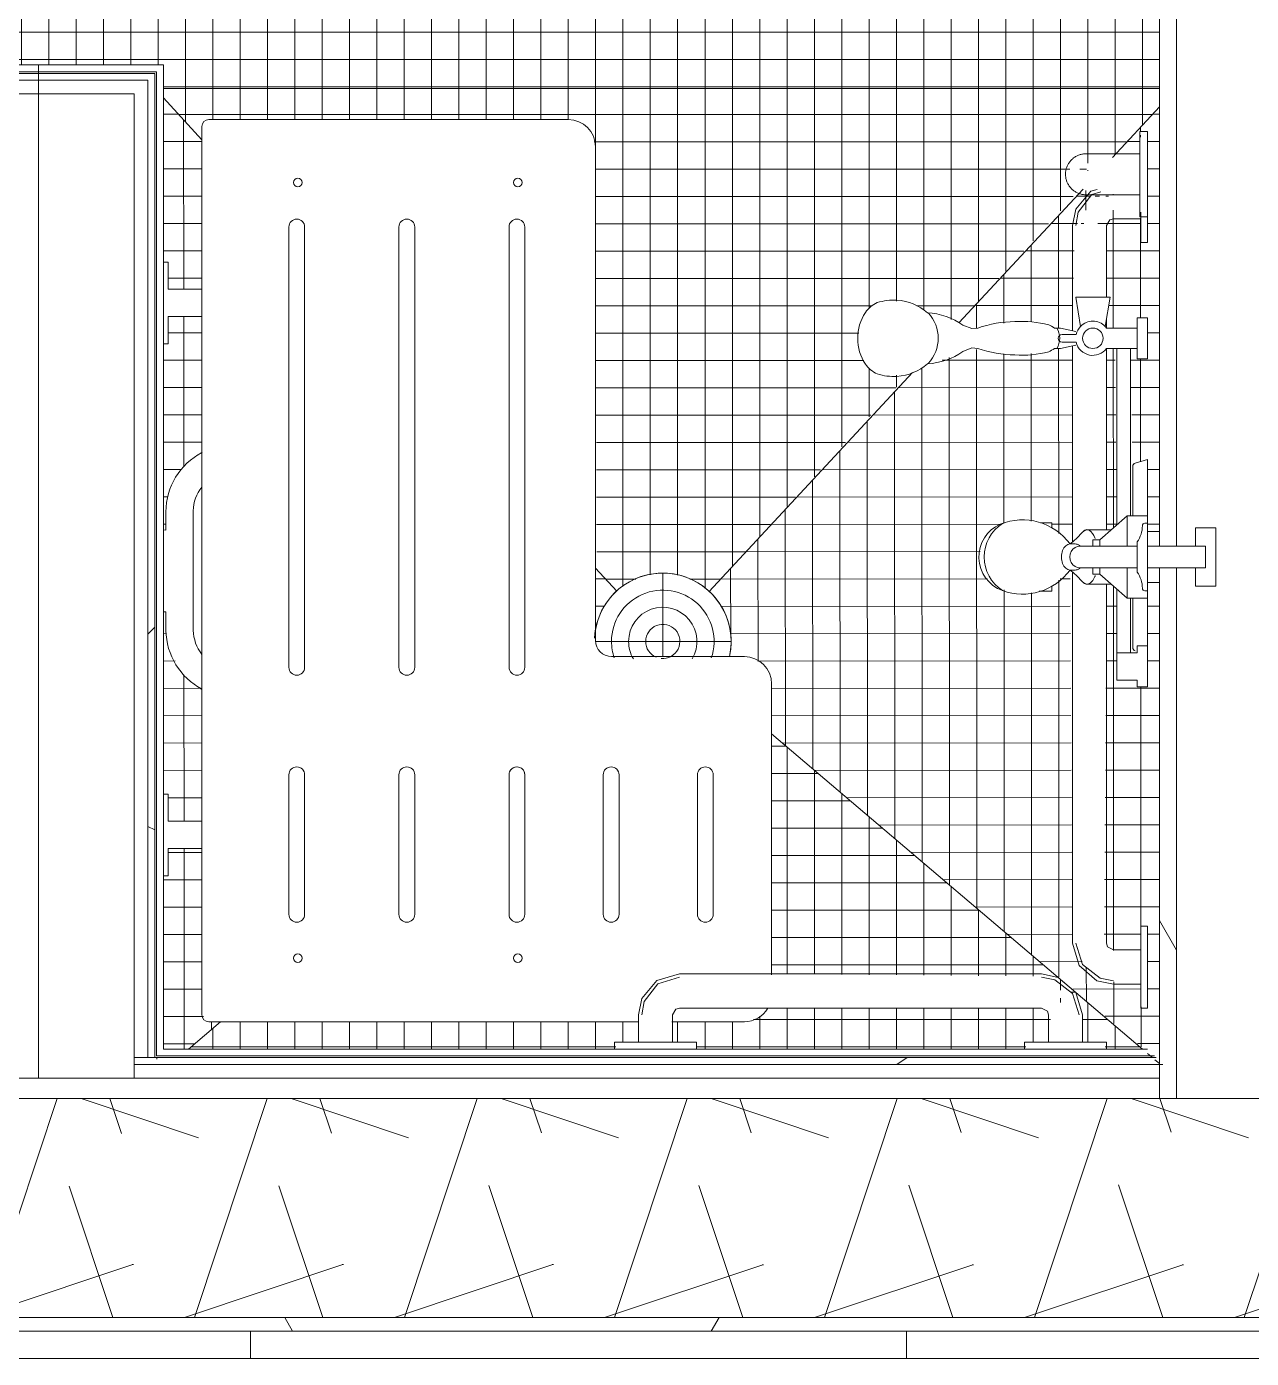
# Model space of a CAD drawing. Header units: inches. Extents: x 25369 to 33163, y -23509 to -20274.
# Drawn here: x 31626.93 to 31671.73, y -22796.8 to -22748.09 of the extents above; entities that cross this region are included whole.
import ezdxf

# ---------------------------------------------------------------- set-up
doc = ezdxf.new("R2010")
doc.units = ezdxf.units.IN
doc.header["$MEASUREMENT"] = 0
doc.linetypes.add('Grid Line 1_2_', pattern=[0.875, 0.5, -0.125, 0.125, -0.125])
for name, color, linetype, lineweight in [('A-FLOR', 192, 'Continuous', 13), ('A-FLOR-PATT', 8, 'Continuous', 13), ('A-GENM', 13, 'Continuous', 13), ('A-WALL', 113, 'Continuous', 13), ('A-WALL-PATT', 111, 'Continuous', 25), ('I-WALL', 2, 'Continuous', 13), ('P-SANR-FIXT', 6, 'Continuous', 13), ('Q-SPCQ', 91, 'Continuous', 13), ('S-GRID', 1, 'Continuous', 9)]:
    doc.layers.add(name, color=color, linetype=linetype, lineweight=lineweight)
pattern_1 = [(296.565, (5959.904, 17.28), (0.0001, 115.19999), [12.88, -244.715]), (33.69, (5965.66, 5.76), (-0.00014, 115.19958), [20.768, -394.592]), (33.69, (6080.86, 5.76), (-0.00014, 115.19958), [20.768, -394.592]), (33.69, (6196.06, 5.76), (-0.00014, 115.19958), [20.768, -394.592]), (116.565, (5982.944, 17.28), (0.0001, 115.19999), [12.88, -244.715]), (213.69, (5977.18, 28.8), (-0.00014, 115.19958), [20.768, -394.592]), (213.69, (6092.38, 28.8), (-0.00014, 115.19958), [20.768, -394.592]), (213.69, (6207.58, 28.8), (-0.00014, 115.19958), [20.768, -394.592]), (26.565, (6005.98, 17.28), (0.0001, 115.2), [25.76, -231.836]), (26.565, (6121.18, 17.28), (0.0001, 115.2), [25.76, -231.836]), (270, (6029.02, 28.8), (115.2, 7e-15), [11.52, -103.68]), (225, (6029.02, 17.28), (-1e-14, 115.20042), [16.292, -146.626]), (135, (6017.5, 5.76), (1e-14, 115.20042), [16.292, -146.626]), (288.435, (5982.944, 51.84), (-0.00042, 115.19956), [18.215, -346.08]), (18.435, (5988.7, 34.56), (-0.0004, 115.19956), [18.215, -346.08]), (18.435, (6103.9, 34.56), (-0.0004, 115.19956), [18.215, -346.08]), (18.435, (6219.1, 34.56), (-0.0004, 115.19956), [18.215, -346.08]), (135, (6005.98, 40.32), (1e-14, 115.20042), [16.292, -146.626]), (180, (5994.46, 51.84), (-1e-14, -115.2), [11.52, -103.68]), (251.565, (5954.144, 80.64), (0.00042, 115.19956), [18.215, -346.08]), (315, (5948.38, 63.36), (-1e-14, 115.20042), [16.292, -146.626]), (71.565, (5959.904, 51.84), (0.00042, 115.19956), [18.215, -346.08]), (135, (5965.66, 69.12), (1e-14, 115.20042), [16.292, -146.626]), (225, (6000.22, 80.64), (-1e-14, 115.20042), [16.292, -146.626]), (123.69, (5988.704, 69.12), (-0.00014, 115.19958), [20.768, -394.592]), (123.69, (6103.904, 69.12), (-0.00014, 115.19958), [20.768, -394.592]), (26.565, (5977.18, 86.4), (0.0001, 115.2), [12.88, -244.715]), (26.565, (6092.38, 86.4), (0.0001, 115.2), [12.88, -244.715]), (315, (5988.7, 92.16), (-1e-14, 115.20042), [16.292, -146.626]), (213.69, (6040.54, 109.44), (-0.00014, 115.19958), [20.768, -394.592]), (213.69, (6155.74, 109.44), (-0.00014, 115.19958), [20.768, -394.592]), (213.69, (6270.94, 109.44), (-0.00014, 115.19958), [20.768, -394.592]), (296.565, (6023.264, 97.92), (0.0001, 115.19999), [12.88, -244.715]), (45, (6029.02, 86.4), (1e-14, 115.20042), [16.292, -146.626]), (90, (6040.54, 97.92), (-115.2, 7e-15), [11.52, -103.68]), (213.69, (5988.7, 115.2), (-0.00014, 115.19958), [20.768, -394.592]), (213.69, (6103.9, 115.2), (-0.00014, 115.19958), [20.768, -394.592]), (213.69, (6219.1, 115.2), (-0.00014, 115.19958), [20.768, -394.592]), (315, (5971.42, 103.68), (-1e-14, 115.20042), [8.146, -154.772]), (26.565, (5977.18, 97.92), (0.0001, 115.2), [12.88, -244.715]), (26.565, (6092.38, 97.92), (0.0001, 115.2), [12.88, -244.715]), (90, (5988.7, 103.68), (-115.2, 7e-15), [11.52, -103.68]), (333.435, (5942.62, 109.44), (-0.0001, 115.2), [12.88, -244.715]), (333.435, (6057.82, 109.44), (-0.0001, 115.2), [12.88, -244.715]), (243.435, (5954.144, 103.68), (-0.0001, 115.19999), [12.88, -244.715]), (161.565, (5948.38, 92.16), (0.0004, 115.19956), [18.215, -346.08]), (161.565, (6063.58, 92.16), (0.0004, 115.19956), [18.215, -346.08]), (161.565, (6178.78, 92.16), (0.0004, 115.19956), [18.215, -346.08]), (45, (5931.1, 97.92), (1e-14, 115.20042), [16.292, -146.626]), (26.565, (5936.86, 0), (0.0001, 115.2), [12.88, -244.715]), (26.565, (6052.06, 0), (0.0001, 115.2), [12.88, -244.715]), (116.565, (5948.384, 5.76), (0.0001, 115.19999), [12.88, -244.715]), (206.565, (5942.62, 17.28), (0.0001, 115.2), [12.88, -244.715]), (206.565, (6057.82, 17.28), (0.0001, 115.2), [12.88, -244.715]), (296.565, (5931.104, 11.52), (0.0001, 115.19999), [12.88, -244.715]), (14.036, (6017.5, 51.84), (0.0005, 115.19957), [23.749, -451.233]), (14.036, (6132.7, 51.84), (0.0005, 115.19957), [23.749, -451.233]), (14.036, (6247.9, 51.84), (0.0005, 115.19957), [23.749, -451.233]), (14.036, (6363.1, 51.84), (0.0005, 115.19957), [23.749, -451.233]), (135, (6040.54, 57.6), (1e-14, 115.20042), [16.292, -146.626]), (198.435, (6029.02, 69.12), (-0.0004, 115.19956), [18.215, -346.08]), (198.435, (6144.22, 69.12), (-0.0004, 115.19956), [18.215, -346.08]), (198.435, (6259.42, 69.12), (-0.0004, 115.19956), [18.215, -346.08]), (296.565, (6011.744, 63.36), (0.0001, 115.19999), [12.88, -244.715]), (333.435, (5936.86, 34.56), (-0.0001, 115.2), [12.88, -244.715]), (333.435, (6052.06, 34.56), (-0.0001, 115.2), [12.88, -244.715]), (45, (5948.38, 28.8), (1e-14, 115.20042), [8.146, -154.772]), (116.565, (5954.144, 34.56), (0.0001, 115.19999), [12.88, -244.715]), (225, (5948.38, 46.08), (-1e-14, 115.20042), [16.292, -146.626])]

# ---------------------------------------------------------------- blocks, each defined once
blk = doc.blocks.new('Shower_Seat-Retractable-Frost_Products_LTD_-Handicap-_975R_M_ - Steel-Stainless-118740-Overall Floor Plan')
at = {"layer": 'Q-SPCQ', "color": 43, "lineweight": 9}
for p, q in [((25702.489, -22751.49), (25715.637, -22751.49)), ((25702.24, -22757.698), (25702.24, -22751.74)), ((25716.635, -22752.488), (25716.635, -22770.544)), ((25705.419, -22771.526), (25705.419, -22755.419)), ((25705.996, -22755.419), (25705.996, -22771.526)), ((25709.446, -22771.526), (25709.446, -22755.419)), ((25710.023, -22755.419), (25710.023, -22771.526)), ((25713.472, -22771.526), (25713.472, -22755.419)), ((25714.05, -22755.419), (25714.05, -22771.526)), ((25700.828, -22756.705), (25701.005, -22756.705)), ((25701.005, -22756.705), (25701.005, -22757.698)), ((25701.005, -22757.698), (25702.24, -22757.698)), ((25702.24, -22757.698), (25702.24, -22758.699)), ((25702.24, -22758.699), (25701.006, -22758.699)), ((25701.006, -22758.699), (25701.006, -22759.69)), ((25702.24, -22763.675), (25702.24, -22758.699)), ((25701.006, -22759.69), (25700.828, -22759.69)), ((25702.24, -22763.606), (25702.24, -22772.322)), ((25701.923, -22770.175), (25701.923, -22765.803)), ((25700.922, -22766.506), (25700.922, -22765.832)), ((25700.834, -22769.499), (25700.834, -22766.499)), ((25700.834, -22766.499), (25700.922, -22766.506)), ((25700.923, -22769.499), (25700.834, -22769.499)), ((25700.923, -22770.175), (25700.923, -22769.499)), ((25717.224, -22771.133), (25722.08, -22771.133)), ((25723.078, -22772.131), (25723.078, -22782.778)), ((25702.24, -22777.156), (25702.24, -22772.322)), ((25705.419, -22780.562), (25705.419, -22775.455)), ((25705.996, -22775.455), (25705.996, -22780.562)), ((25709.446, -22780.562), (25709.446, -22775.455)), ((25710.023, -22775.455), (25710.023, -22780.562)), ((25713.472, -22780.562), (25713.472, -22775.455)), ((25714.05, -22775.455), (25714.05, -22775.504)), ((25714.05, -22775.455), (25714.05, -22780.562)), ((25716.918, -22775.455), (25716.918, -22780.562)), ((25717.495, -22780.562), (25717.495, -22775.455)), ((25720.363, -22780.562), (25720.363, -22775.455)), ((25720.941, -22775.455), (25720.941, -22780.562)), ((25700.828, -22776.163), (25701.005, -22776.163)), ((25701.005, -22776.163), (25701.005, -22777.156)), ((25713.472, -22776.336), (25713.472, -22780.562)), ((25714.05, -22780.562), (25714.05, -22776.607)), ((25701.005, -22777.156), (25702.24, -22777.156)), ((25702.24, -22777.156), (25702.24, -22778.156)), ((25702.24, -22778.156), (25701.005, -22778.156)), ((25701.005, -22778.156), (25701.005, -22779.148)), ((25702.24, -22784.241), (25702.24, -22778.156)), ((25701.005, -22779.148), (25700.828, -22779.148)), ((25718.224, -22784.49), (25702.489, -22784.49)), ((25722.08, -22784.49), (25719.431, -22784.49))]:
    blk.add_line(p, q, dxfattribs=at)
for centre, radius, start, end in [((25702.489, -22751.74), 0.249, 90, 180), ((25715.637, -22752.488), 0.998, 0, 90), ((25705.743, -22753.795), 0.157, 90, 270), ((25705.743, -22753.795), 0.157, 270, 90), ((25713.796, -22753.795), 0.157, 90, 270), ((25713.796, -22753.795), 0.157, 270, 90), ((25705.708, -22755.419), 0.289, 0, 180), ((25709.734, -22755.419), 0.289, 0, 180), ((25713.761, -22755.419), 0.289, 0, 180), ((25703.346, -22765.832), 2.424, 117.1511, 180), ((25703.213, -22765.518), 2.092, 117.433, 122.1594), ((25703.276, -22765.803), 1.353, 140, 180), ((25703.392, -22770.138), 2.469, 180.8542, 242.1783), ((25703.375, -22770.145), 1.452, 181.1547, 218.5801), ((25717.224, -22770.544), 0.589, 180, 270), ((25722.08, -22772.131), 0.998, 0, 90), ((25705.708, -22771.526), 0.289, 180, 0), ((25709.735, -22771.526), 0.288, 180, 0), ((25713.762, -22771.526), 0.288, 180, 0), ((25703.11, -22770.79), 1.773, 235.2452, 240.4956), ((25705.708, -22775.455), 0.289, 0, 180), ((25709.734, -22775.455), 0.289, 0, 180), ((25713.761, -22775.455), 0.289, 0, 180), ((25713.761, -22775.455), 0.289, 0, 139.2137), ((25717.206, -22775.455), 0.289, 0, 180), ((25720.652, -22775.455), 0.289, 0, 180), ((25705.708, -22780.562), 0.289, 180, 0), ((25709.734, -22780.562), 0.289, 180, 0), ((25713.761, -22780.562), 0.289, 180, 0), ((25713.761, -22780.562), 0.289, 180, 0), ((25717.206, -22780.562), 0.289, 180, 0), ((25720.652, -22780.562), 0.289, 180, 0), ((25705.743, -22782.16), 0.157, 90, 270), ((25705.743, -22782.16), 0.157, 270, 90), ((25713.796, -22782.16), 0.157, 90, 270), ((25713.796, -22782.16), 0.157, 270, 90), ((25702.489, -22784.241), 0.249, 180, 270), ((25722.08, -22783.492), 0.998, 270, 330)]:
    blk.add_arc(centre, radius, start, end, dxfattribs=at)
blk = doc.blocks.new('Parametric_ADA_Grab_Bar_-_2_Piece_3744 - Parametric_ADA_Grab_Bar_-_2_Piece_3744-114339-Overall Floor Plan')
at = {"layer": 'A-GENM', "color": 43, "lineweight": 9}
for p, q in [((0.25, 20.031), (0, 20.031)), ((0.25, 19.98), (0.25, 20.031)), ((0.25, 20.031), (0.25, 17.031)), ((1.25, 19.156), (0.25, 19.156)), ((0.25, 17.906), (1.25, 17.906)), ((1.5, 17.656), (1.5, 4.406)), ((2.75, 4.406), (2.75, 17.656)), ((0.25, 17.031), (0.25, 17.082)), ((0, 17.031), (0.25, 17.031)), ((0.25, 5.031), (0, 5.031)), ((0.25, 4.98), (0.25, 5.031)), ((0.25, 5.031), (0.25, 2.031)), ((1.25, 4.156), (0.25, 4.156)), ((17.46, 3.281), (3.875, 3.281)), ((25.724, 3.281), (18.54, 3.281)), ((30.125, 3.281), (26.276, 3.281)), ((0.25, 2.906), (1.25, 2.906)), ((0, 2.031), (0.25, 2.031)), ((0.25, 2.031), (0.25, 2.082)), ((3.875, 2.031), (17.005, 2.031)), ((18.995, 2.031), (25.625, 2.031)), ((26.375, 2.031), (26.733, 2.031)), ((27.5, 2.031), (30.125, 2.031)), ((2.375, 1.781), (2.375, 0.781)), ((3.625, 0.781), (3.625, 1.781)), ((30.375, 1.781), (30.375, 0.781)), ((1.5, 0.781), (1.5, 0.531)), ((1.5, 0.781), (4.5, 0.781)), ((1.551, 0.781), (1.5, 0.781)), ((1.5, 0.531), (1.551, 0.531)), ((4.5, 0.531), (1.5, 0.531)), ((4.5, 0.781), (4.449, 0.781)), ((4.449, 0.531), (4.5, 0.531)), ((4.5, 0.531), (4.5, 0.781)), ((29.5, 0.781), (29.5, 0.531)), ((29.5, 0.781), (30.612, 0.781)), ((29.551, 0.781), (29.5, 0.781)), ((29.5, 0.531), (29.551, 0.531)), ((30.433, 0.531), (29.5, 0.531))]:
    blk.add_line(p, q, dxfattribs=at)
at = {"layer": 'A-GENM', "color": 43, "lineweight": 9, "flags": 128}
for points in [[(2.75, 17.656), (2.506, 18.477), (1.852, 19.03), (1.25, 19.156)], [(2.625, 17.656), (2.381, 18.438), (1.737, 18.942), (1.25, 19.031)], [(1.25, 17.906), (1.46, 17.791), (1.5, 17.656)], [(1.25, 2.906), (2.07, 3.151), (2.624, 3.804), (2.75, 4.406)], [(1.5, 4.406), (1.385, 4.196), (1.25, 4.156)], [(1.25, 3.031), (2.031, 3.275), (2.536, 3.92), (2.625, 4.406)], [(3.875, 3.281), (3.055, 3.037), (2.501, 2.384), (2.375, 1.781)], [(3.875, 3.156), (3.094, 2.913), (2.589, 2.268), (2.5, 1.781)], [(31.448, 2.375), (31.381, 2.602), (30.727, 3.155), (30.125, 3.281)], [(31.356, 2.244), (31.256, 2.563), (30.612, 3.067), (30.125, 3.156)], [(3.625, 1.781), (3.74, 1.992), (3.875, 2.031)], [(30.125, 2.031), (30.335, 1.916), (30.375, 1.781)]]:
    blk.add_lwpolyline(points, dxfattribs=at)
blk = doc.blocks.new('817_Grab_Bars - 8170-001180-V50-Overall Floor Plan')
at = {"layer": 'Q-SPCQ', "color": 43, "lineweight": 9}
for p, q in [((25736.828, -22751.928), (25736.546, -22751.928)), ((25736.828, -22751.928), (25736.546, -22751.928)), ((25736.546, -22755.053), (25736.546, -22751.928)), ((25736.828, -22751.928), (25736.828, -22755.053)), ((25736.828, -22752.137), (25736.828, -22751.928)), ((25736.828, -22751.928), (25736.828, -22752.137)), ((25736.828, -22752.137), (25736.828, -22751.928)), ((25736.546, -22752.74), (25735.828, -22752.74)), ((25736.546, -22752.74), (25735.828, -22752.74)), ((25735.828, -22754.24), (25736.546, -22754.24)), ((25735.828, -22754.24), (25736.546, -22754.24)), ((25736.546, -22754.843), (25736.546, -22755.053)), ((25736.546, -22755.053), (25736.546, -22754.843)), ((25736.546, -22754.843), (25736.546, -22755.053)), ((25736.546, -22755.053), (25736.828, -22755.053)), ((25736.546, -22755.053), (25736.828, -22755.053))]:
    blk.add_line(p, q, dxfattribs=at)
at = {"layer": 'Q-SPCQ', "color": 43, "lineweight": 9, "flags": 128}
for points in [[(25733.828, -22753.49), (25733.828, -22753.46), (25733.83, -22753.43), (25733.833, -22753.401), (25733.837, -22753.371), (25733.843, -22753.341), (25733.849, -22753.312), (25733.857, -22753.283), (25733.866, -22753.254), (25733.876, -22753.226), (25733.887, -22753.198), (25733.899, -22753.171), (25733.912, -22753.144), (25733.927, -22753.118), (25733.942, -22753.092), (25733.959, -22753.067), (25733.976, -22753.042), (25733.995, -22753.019), (25734.014, -22752.996), (25734.034, -22752.974), (25734.055, -22752.952), (25734.077, -22752.932), (25734.1, -22752.912), (25734.123, -22752.894), (25734.148, -22752.876), (25734.172, -22752.859), (25734.198, -22752.844), (25734.224, -22752.829), (25734.251, -22752.815), (25734.278, -22752.803), (25734.306, -22752.791), (25734.334, -22752.781), (25734.363, -22752.772), (25734.392, -22752.764), (25734.421, -22752.757), (25734.45, -22752.751), (25734.48, -22752.747), (25734.51, -22752.743), (25734.54, -22752.741), (25734.57, -22752.74), (25734.578, -22752.74)], [(25735.828, -22752.74), (25735.778, -22752.74), (25735.728, -22752.74), (25735.678, -22752.74), (25735.629, -22752.74), (25735.579, -22752.74), (25735.531, -22752.74), (25735.482, -22752.74), (25735.435, -22752.74), (25735.387, -22752.74), (25735.341, -22752.74), (25735.295, -22752.74), (25735.251, -22752.74), (25735.207, -22752.74), (25735.164, -22752.74), (25735.122, -22752.74), (25735.081, -22752.74), (25735.042, -22752.74), (25735.003, -22752.74), (25734.967, -22752.74), (25734.931, -22752.74), (25734.897, -22752.74), (25734.864, -22752.74), (25734.833, -22752.74), (25734.804, -22752.74), (25734.776, -22752.74), (25734.75, -22752.74), (25734.725, -22752.74), (25734.703, -22752.74), (25734.682, -22752.74), (25734.663, -22752.74), (25734.645, -22752.74), (25734.63, -22752.74), (25734.617, -22752.74), (25734.605, -22752.74), (25734.596, -22752.74), (25734.588, -22752.74), (25734.583, -22752.74), (25734.579, -22752.74), (25734.578, -22752.74)], [(25734.578, -22752.74), (25734.579, -22752.74), (25734.582, -22752.74), (25734.587, -22752.74), (25734.594, -22752.74), (25734.603, -22752.74), (25734.614, -22752.74), (25734.626, -22752.74), (25734.641, -22752.74), (25734.658, -22752.74), (25734.676, -22752.74), (25734.697, -22752.74), (25734.719, -22752.74), (25734.743, -22752.74), (25734.769, -22752.74), (25734.796, -22752.74), (25734.825, -22752.74), (25734.856, -22752.74), (25734.888, -22752.74), (25734.922, -22752.74), (25734.957, -22752.74), (25734.993, -22752.74), (25735.031, -22752.74), (25735.07, -22752.74), (25735.111, -22752.74), (25735.152, -22752.74), (25735.195, -22752.74), (25735.239, -22752.74), (25735.283, -22752.74), (25735.329, -22752.74), (25735.375, -22752.74), (25735.422, -22752.74), (25735.469, -22752.74), (25735.518, -22752.74), (25735.566, -22752.74), (25735.615, -22752.74), (25735.665, -22752.74), (25735.714, -22752.74), (25735.764, -22752.74), (25735.814, -22752.74), (25735.828, -22752.74)], [(25734.578, -22754.24), (25734.548, -22754.24), (25734.518, -22754.238), (25734.488, -22754.235), (25734.458, -22754.231), (25734.429, -22754.225), (25734.399, -22754.219), (25734.37, -22754.211), (25734.342, -22754.202), (25734.314, -22754.192), (25734.286, -22754.181), (25734.258, -22754.169), (25734.231, -22754.156), (25734.205, -22754.141), (25734.179, -22754.126), (25734.154, -22754.109), (25734.13, -22754.092), (25734.106, -22754.073), (25734.083, -22754.054), (25734.061, -22754.034), (25734.04, -22754.013), (25734.019, -22753.991), (25734, -22753.968), (25733.981, -22753.945), (25733.963, -22753.92), (25733.947, -22753.896), (25733.931, -22753.87), (25733.916, -22753.844), (25733.903, -22753.817), (25733.89, -22753.79), (25733.879, -22753.762), (25733.868, -22753.734), (25733.859, -22753.705), (25733.851, -22753.676), (25733.844, -22753.647), (25733.839, -22753.618), (25733.834, -22753.588), (25733.831, -22753.558), (25733.829, -22753.528), (25733.828, -22753.498), (25733.828, -22753.49)], [(25734.578, -22754.24), (25734.579, -22754.24), (25734.582, -22754.24), (25734.587, -22754.24), (25734.594, -22754.24), (25734.603, -22754.24), (25734.614, -22754.24), (25734.626, -22754.24), (25734.641, -22754.24), (25734.658, -22754.24), (25734.676, -22754.24), (25734.697, -22754.24), (25734.719, -22754.24), (25734.743, -22754.24), (25734.769, -22754.24), (25734.796, -22754.24), (25734.825, -22754.24), (25734.856, -22754.24), (25734.888, -22754.24), (25734.922, -22754.24), (25734.957, -22754.24), (25734.993, -22754.24), (25735.031, -22754.24), (25735.07, -22754.24), (25735.111, -22754.24), (25735.152, -22754.24), (25735.195, -22754.24), (25735.239, -22754.24), (25735.283, -22754.24), (25735.329, -22754.24), (25735.375, -22754.24), (25735.422, -22754.24), (25735.469, -22754.24), (25735.518, -22754.24), (25735.566, -22754.24), (25735.615, -22754.24), (25735.665, -22754.24), (25735.714, -22754.24), (25735.764, -22754.24), (25735.814, -22754.24), (25735.828, -22754.24)], [(25735.828, -22754.24), (25735.778, -22754.24), (25735.728, -22754.24), (25735.678, -22754.24), (25735.629, -22754.24), (25735.579, -22754.24), (25735.531, -22754.24), (25735.482, -22754.24), (25735.435, -22754.24), (25735.387, -22754.24), (25735.341, -22754.24), (25735.295, -22754.24), (25735.251, -22754.24), (25735.207, -22754.24), (25735.164, -22754.24), (25735.122, -22754.24), (25735.081, -22754.24), (25735.042, -22754.24), (25735.003, -22754.24), (25734.967, -22754.24), (25734.931, -22754.24), (25734.897, -22754.24), (25734.864, -22754.24), (25734.833, -22754.24), (25734.804, -22754.24), (25734.776, -22754.24), (25734.75, -22754.24), (25734.725, -22754.24), (25734.703, -22754.24), (25734.682, -22754.24), (25734.663, -22754.24), (25734.645, -22754.24), (25734.63, -22754.24), (25734.617, -22754.24), (25734.605, -22754.24), (25734.596, -22754.24), (25734.588, -22754.24), (25734.583, -22754.24), (25734.579, -22754.24), (25734.578, -22754.24)]]:
    blk.add_lwpolyline(points, dxfattribs=at)
blk = doc.blocks.new('Shower-Unit-Zurn-Z7301-SS-MT-DV2P-HW - Z7301-SS-MT-DV2P-HW-242829-Overall Floor Plan')
at = {"layer": 'A-GENM', "lineweight": 9}
for p, q in [((7.647, 6.422), (7.522, 6.76)), ((7.628, 6.209), (7.647, 6.422)), ((8.478, 6.76), (8.353, 6.422)), ((8.353, 6.422), (8.372, 6.209)), ((7.625, 3.24), (7.625, 3.405)), ((7.753, 2.618), (7.63, 3.185)), ((7.859, 2.609), (7.859, 3.125)), ((8.141, 3.125), (8.141, 2.609)), ((8.37, 3.185), (8.247, 2.618)), ((8.375, 3.405), (8.375, 3.24)), ((8.436, 2.448), (9.5, 2.625)), ((9.5, 2.625), (9.5, 1.365)), ((7.625, 0.375), (7.625, 1.5)), ((8.375, 1.5), (8.375, 0.375)), ((9.5, 1.365), (8.436, 1.552)), ((-4.5, 1.125), (-3.5, 1.125)), ((-4.5, 0.375), (-4.5, 1.125)), ((-3.5, 1.125), (-3.5, 0.375)), ((-3.5, 1.125), (-1.172, 1.125)), ((1.172, 1.125), (7.625, 1.125)), ((-1.5, 0.625), (-3.5, 0.625)), ((7.625, 0.625), (1.5, 0.625)), ((-4.75, 0.375), (-4.5, 0.375)), ((-4.75, 0), (-4.75, 0.375)), ((-3.25, 0), (-4.75, 0)), ((-3.5, 0.375), (-3.25, 0.375)), ((-3.25, 0.375), (-3.25, 0)), ((7.25, 0.375), (7.625, 0.375)), ((7.25, 0), (7.25, 0.375)), ((8.75, 0), (7.25, 0)), ((7.625, 0.375), (8.375, 0.375)), ((8.375, 0.375), (8.75, 0.375)), ((8.75, 0.375), (8.75, 0))]:
    blk.add_line(p, q, dxfattribs=at)
at = {"layer": 'A-GENM', "color": 43, "lineweight": 9}
for p, q in [((-1.25, 3.5), (-1.25, 3.959)), ((1.25, 3.921), (1.25, 3.5)), ((-1.052, 3.5), (-1.25, 3.5)), ((1.25, 3.5), (1.065, 3.5)), ((-0.625, 2), (-0.4, 2)), ((-0.625, 1.75), (-0.625, 2)), ((0.4, 2), (0.625, 2)), ((0.625, 2), (0.625, 1.75)), ((-1.5, 0.75), (-0.625, 1.75)), ((-0.625, 1.75), (-0.4, 1.75)), ((0.4, 1.75), (0.625, 1.75)), ((0.625, 1.75), (1.5, 0.75)), ((-1.5, 0.75), (-0.4, 0.75)), ((-1.5, 0), (-1.5, 0.75)), ((0.4, 0.75), (1.5, 0.75)), ((1.5, 0.75), (1.5, 0)), ((-1.238, 0), (-1.5, 0)), ((1.5, 0), (1.238, 0)), ((-1.062, -1.75), (-0.4, -1.75)), ((-1.062, -2.5), (-1.062, -1.75)), ((0.4, -1.75), (1.063, -1.75)), ((1.063, -1.75), (1.063, -2.5)), ((1.063, -2.5), (-1.062, -2.5))]:
    blk.add_line(p, q, dxfattribs=at)
at = {"layer": 'A-GENM', "lineweight": 9}
blk.add_circle((8, 2), 0.375, dxfattribs=at)
for centre, radius, start, end in [((7.651, 9.455), 1.049, 124.5638, 155.4362), ((7.956, 9.011), 1.587, 88.4112, 124.5638), ((8.044, 9.011), 1.587, 55.4362, 91.5888), ((8.349, 9.455), 1.049, 24.5638, 55.4362), ((8.603, 9.288), 1.999, 162.4673, 183.5327), ((7.397, 9.288), 1.999, 356.4673, 17.5327), ((8.473, 9.28), 1.869, 183.5327, 221.28), ((7.527, 9.28), 1.869, 318.72, 356.4673), ((9.418, 8.151), 2.352, 182.5331, 216.2776), ((8.004, 8.991), 1.337, 226.1253, 313.8747), ((6.582, 8.151), 2.352, 323.7224, 357.4669), ((11.604, 4.808), 4.215, 160.5946, 179.4335), ((4.396, 4.808), 4.215, 0.5665, 19.4054), ((11.46, 4.612), 4.078, 176.6594, 194.1731), ((4.54, 4.612), 4.078, 345.8269, 3.3406), ((8.981, 4.316), 1.634, 205.4636, 213.8796), ((7.019, 4.316), 1.634, 326.1204, 334.5364), ((8, 3.898), 0.687, 236.9089, 303.0911), ((7.85, 3.233), 0.225, 178.1806, 192.2249), ((8, 3.125), 0.141, 0, 180), ((8.15, 3.233), 0.225, 347.7751, 1.8194), ((8, 2), 0.625, 103.0519, 233.1301), ((8, 2), 0.625, 45.7428, 76.9481), ((8, 2), 0.625, 314.2525, 45.7428), ((8, 2), 0.625, 306.8699, 314.2525)]:
    blk.add_arc(centre, radius, start, end, dxfattribs=at)
at = {"layer": 'P-SANR-FIXT', "color": 43, "lineweight": 9}
for p, q in [((-0.476, 2.643), (-0.476, 2.836)), ((-0.4, 0.38), (-0.4, 2.464)), ((0.4, 2.464), (0.4, 0.38)), ((0.476, 2.836), (0.476, 2.643)), ((-0.995, 1.327), (-0.995, 2.232)), ((0.995, 2.232), (0.995, 1.327)), ((-3.313, 0.54), (-1.5, 0.54)), ((1.5, 0.54), (3.313, 0.54)), ((-1.5, 0), (-3.25, 0)), ((-1.238, 0), (-1.238, 0.096)), ((-0.937, -0.437), (-0.937, 0)), ((-0.55, 0.38), (-0.4, 0.38)), ((-0.4, 0.38), (0.4, 0.38)), ((0.4, 0.38), (0.55, 0.38)), ((0.935, 0), (0.935, -0.437)), ((1.238, 0.096), (1.238, 0)), ((3.563, 0), (1.5, 0)), ((3.434, 0.449), (3.563, 0)), ((-0.4, 0), (-1.238, 0)), ((-0.4, -2.125), (-0.4, 0)), ((-0.4, 0), (0.4, 0)), ((0.4, 0), (0.4, -2.125)), ((1.238, 0), (0.4, 0)), ((0.4, -2.125), (-0.4, -2.125))]:
    blk.add_line(p, q, dxfattribs=at)
for centre, radius, start, end in [((0.001, 4.862), 1.308, 23.5819, 159.9825), ((0, 4.514), 1.463, 32.9208, 147.0792), ((-0.793, 4.573), 2.151, 306.1534, 22.1739), ((0.793, 4.573), 2.151, 159.9825, 233.8466), ((-2.256, 4.093), 2.175, 309.5027, 324.82), ((2.256, 4.093), 2.175, 215.1859, 230.4973), ((-0.625, 2.115), 0.388, 129.5027, 162.4973), ((0.625, 2.115), 0.388, 17.5027, 50.4973), ((-3.313, 0.415), 0.125, 90, 164), ((3.313, 0.415), 0.125, 16, 90), ((-1.144, 0.096), 0.0945, 90, 180), ((-1.144, 1.213), 1.023, 270, 305.478), ((1.144, 1.213), 1.023, 234.522, 270), ((1.144, 0.096), 0.0945, 0, 90)]:
    blk.add_arc(centre, radius, start, end, dxfattribs=at)
for centre, major_axis, ratio, start_param, end_param in [((0, 2.836), (0.476, 0), 0.662364, 0, 3.141593), ((0, 2.464), (0.4, 0), 0.941821, 0, 3.141593), ((-0.108, 2.147), (1.109, 0.077), 0.351489, 5.475435, 6.593422)]:
    blk.add_ellipse(centre, major_axis=major_axis, ratio=ratio, start_param=start_param, end_param=end_param, dxfattribs=at)
for points in [[(-0.4, 2.464), (-0.417, 2.482), (-0.444, 2.519), (-0.47, 2.58), (-0.476, 2.621), (-0.476, 2.643)], [(0.476, 2.643), (0.476, 2.621), (0.47, 2.58), (0.444, 2.519), (0.417, 2.482), (0.4, 2.464)]]:
    blk.add_open_spline(points, degree=3, dxfattribs=at)
blk.add_open_spline([(-0.682, 1.913), (-0.695, 1.918), (-0.815, 1.971), (-0.96, 2.075), (-1.018, 2.222), (-0.979, 2.302), (-0.941, 2.34)], degree=3, knots=[0.2535572, 0.2535572, 0.2535572, 0.2535572, 0.2857143, 0.5714286, 0.7857143, 1, 1, 1, 1], dxfattribs=at)
blk = doc.blocks.new('Floor Drain - Round - 5_ Strainer - 3_ Drain-V76-Overall Floor Plan')
at = {"layer": 'P-SANR-FIXT', "color": 43, "lineweight": 9}
for p, q in [((0, 2.5), (0, -0.555)), ((-2.457, 0), (2.5, 0))]:
    blk.add_line(p, q, dxfattribs=at)
for radius, start, end in [(2.5, 347.0191, 177.3579), (2.5, 360, 173.1973), (1.875, 341.1638, 180), (1.25, 329.2406, 180), (0.625, 264.5084, 180), (2.5, 347.1346, 360), (1.875, 180, 198.8362), (1.25, 180, 210.7594), (0.625, 180, 247.2222)]:
    blk.add_arc((0, 0), radius, start, end, dxfattribs=at)
blk = doc.blocks.new('Locker Rooms and Restrooms_rvt-2-Overall Floor Plan')
at = {"layer": 'A-FLOR-PATT', "lineweight": 9}
h = blk.add_hatch(dxfattribs=at)
h.set_pattern_fill('FP_75', color=43, style=0, pattern_type=2)
h.set_pattern_definition([(180, (31990.744, -22714.297), (-1e-16, -1), []), (270, (31990.744, -22714.297), (1, 6e-17), [])])
h.paths.add_polyline_path([(25559.265, -22749.166), (25559.343, -22749.479), (25559.328, -22749.416)], flags=0)
h.paths.add_polyline_path([(25601.39, -22749.041), (25601.468, -22749.354), (25601.453, -22749.291)], flags=0)
h.paths.add_polyline_path([(25643.515, -22749.041), (25643.593, -22749.354), (25643.578, -22749.291)], flags=0)
h.paths.add_polyline_path([(25655.328, -22696.49), (25655.391, -22696.24), (25655.328, -22696.24)], flags=0)
h.paths.add_polyline_path([(25521.39, -22750.354), (25559.015, -22750.354), (25559.015, -22749.166), (25564.64, -22749.166), (25564.64, -22750.354), (25601.14, -22750.354), (25601.14, -22749.041), (25606.765, -22749.041), (25606.765, -22750.354), (25643.265, -22750.354), (25643.265, -22749.041), (25648.89, -22749.041), (25648.89, -22750.354), (25685.39, -22750.354), (25685.39, -22749.49), (25700.828, -22749.49), (25700.828, -22750.354), (25737.265, -22750.354), (25737.265, -22695.928), (25737.14, -22695.928), (25737.078, -22696.178), (25736.828, -22696.24), (25736.828, -22696.49), (25655.078, -22696.49), (25655.078, -22695.428), (25609.203, -22695.428), (25609.203, -22696.49), (25522.515, -22696.49), (25522.515, -22696.178), (25522.265, -22696.178), (25522.203, -22695.928), (25521.953, -22695.928), (25521.953, -22695.428), (25521.39, -22695.428), (25521.39, -22724.132)], flags=0)
h.paths.add_polyline_path([(25700.515, -22749.803), (25700.578, -22749.74), (25700.515, -22749.74), (25700.265, -22749.803)], flags=0)
h.paths.add_polyline_path([(25564.078, -22749.479), (25564.39, -22749.4), (25564.328, -22749.416)], flags=0)
h.paths.add_polyline_path([(25648.328, -22749.354), (25648.64, -22749.275), (25648.578, -22749.291)], flags=0)
h.paths.add_polyline_path([(25606.203, -22749.354), (25606.515, -22749.275), (25606.453, -22749.291)], flags=0)
h.paths.add_polyline_path([(25608.89, -22696.178), (25608.932, -22696.094), (25608.89, -22695.928)], flags=0)
h = blk.add_hatch(dxfattribs=at)
h.set_pattern_fill('FP_74', color=43, style=0, pattern_type=2)
h.set_pattern_definition([(270.041, (31837.527, -22550.148), (0.99999974, 0.00071558), []), (0.041, (31837.527, -22550.148), (-0.00071558, 0.99999974), [])])
h.paths.add_polyline_path([(25700.828, -22786.053), (25700.578, -22785.803), (25700.578, -22785.853)], flags=0)
h.paths.add_polyline_path([(25701.751, -22785.49), (25702.914, -22784.49), (25702.489, -22784.49), (25702.24, -22784.241), (25702.24, -22778.156), (25701.005, -22778.156), (25701.005, -22779.148), (25700.828, -22779.148), (25700.828, -22785.49)], flags=0)
h.paths.add_polyline_path([(25701.005, -22777.156), (25702.24, -22777.156), (25702.24, -22772.322), (25701.802, -22772.027), (25701.437, -22771.646), (25701.036, -22770.839), (25700.968, -22770.544), (25700.834, -22769.499), (25700.834, -22766.499), (25700.922, -22766.499), (25700.98, -22765.304), (25701.152, -22764.802), (25701.428, -22764.349), (25701.797, -22763.967), (25702.24, -22763.675), (25702.24, -22758.699), (25701.006, -22758.699), (25701.005, -22759.69), (25700.828, -22759.69), (25700.828, -22756.705), (25701.005, -22756.705), (25701.006, -22757.698), (25702.24, -22757.698), (25702.24, -22752.231), (25700.828, -22750.694), (25700.828, -22776.163), (25701.005, -22776.163)], flags=0)
h.paths.add_polyline_path([(25716.635, -22770.285), (25716.681, -22769.931), (25716.931, -22769.328), (25717.384, -22768.714), (25716.635, -22767.899), (25716.635, -22769.931)], flags=0)
h = blk.add_hatch(dxfattribs=at)
h.set_pattern_fill('FP_72', color=43, style=0, pattern_type=2)
h.set_pattern_definition([(0, (31649.744, -22737.304), (0, 1), []), (90, (31649.744, -22737.304), (-1, 6e-17), [])])
h.paths.add_polyline_path([(25734.661, -22753.35), (25734.782, -22753.49), (25734.782, -22753.421), (25734.728, -22753.389)], flags=0)
h.paths.add_polyline_path([(25734.333, -22753.237), (25734.414, -22753.49), (25734.661, -22753.35), (25734.497, -22753.231), (25734.39, -22753.235)], flags=0)
h.paths.add_polyline_path([(25720.791, -22768.754), (25728.066, -22760.813), (25727.296, -22760.871), (25726.63, -22760.579), (25726.35, -22760.142), (25726.23, -22759.49), (25726.35, -22758.839), (25726.63, -22758.401), (25726.774, -22758.28), (25727.296, -22758.109), (25728.066, -22758.168), (25728.445, -22758.324), (25728.78, -22758.559), (25729.237, -22758.624), (25729.923, -22758.927), (25734.381, -22754.007), (25734.261, -22753.679), (25734.261, -22753.609), (25734.099, -22753.49), (25733.98, -22753.49), (25733.986, -22753.258), (25734.312, -22753.182), (25734.333, -22753.091), (25734.844, -22753.077), (25735.364, -22752.841), (25735.506, -22752.859), (25735.649, -22752.766), (25737.265, -22751.026), (25737.265, -22750.354), (25700.828, -22750.354), (25700.828, -22750.694), (25702.24, -22752.231), (25702.24, -22751.74), (25702.489, -22751.49), (25715.637, -22751.49), (25716.136, -22751.624), (25716.501, -22751.989), (25716.635, -22752.488), (25716.681, -22767.95), (25717.413, -22768.746), (25717.846, -22768.413), (25718.449, -22768.163), (25719.096, -22768.078), (25719.743, -22768.163), (25720.346, -22768.413)], flags=0)
h.paths.add_polyline_path([(25734.747, -22752.903), (25734.748, -22752.793), (25734.846, -22752.868)], flags=0)
h = blk.add_hatch(dxfattribs=at)
h.set_pattern_fill('FP_73', color=43, style=0, pattern_type=2)
h.set_pattern_definition([(270.041, (31860.528, -22553.153), (0.99999974, 0.00071558), []), (0.041, (31860.528, -22553.153), (-0.00071558, 0.99999974), [])])
h.paths.add_polyline_path([(25734.372, -22782.217), (25734.583, -22782.278), (25734.558, -22782.089), (25734.504, -22782.027), (25734.39, -22782.158), (25734.387, -22782.168)], flags=0)
h.paths.add_polyline_path([(25734.308, -22781.879), (25734.525, -22781.916), (25734.541, -22781.827), (25734.453, -22781.752), (25734.445, -22781.615), (25734.372, -22781.675), (25734.349, -22781.747)], flags=0)
h.paths.add_polyline_path([(25737.265, -22786.022), (25737.265, -22768.427), (25736.828, -22768.427), (25736.828, -22772.24), (25736.453, -22772.24), (25736.453, -22771.99), (25735.703, -22771.99), (25735.703, -22768.662), (25735.501, -22768.486), (25735.328, -22768.486), (25735.244, -22781.615), (25735.004, -22781.649), (25734.953, -22781.921), (25734.915, -22782.042), (25734.848, -22782.126), (25734.915, -22782.278), (25735.234, -22782.24), (25735.421, -22782.232), (25735.578, -22782.137), (25735.578, -22781.887), (25736.578, -22781.887), (25736.578, -22781.041), (25736.828, -22781.041), (25736.828, -22783.939), (25736.578, -22783.939), (25736.578, -22783.094), (25735.578, -22783.032), (25735.508, -22782.92), (25735.27, -22782.932), (25735.224, -22782.982), (25735.058, -22782.796), (25735.048, -22782.712), (25735.014, -22782.62), (25734.957, -22782.526), (25734.494, -22782.491), (25734.308, -22781.879), (25734.203, -22781.615), (25734.078, -22781.615), (25733.991, -22767.966), (25733.14, -22768.74), (25732.373, -22768.828), (25731.9, -22768.804), (25731.241, -22768.578), (25730.823, -22768.125), (25730.705, -22767.838), (25730.705, -22767.164), (25730.952, -22766.664), (25731.443, -22766.291), (25732.058, -22766.153), (25732.611, -22766.175), (25733.328, -22766.24), (25733.328, -22766.425), (25733.881, -22766.893), (25734.006, -22767.014), (25734.078, -22766.893), (25734.078, -22759.766), (25732.304, -22760.095), (25731.289, -22760.038), (25730.355, -22759.862), (25728.445, -22760.656), (25728.094, -22760.896), (25720.791, -22768.754), (25720.864, -22768.81), (25721.261, -22769.328), (25721.511, -22769.931), (25721.596, -22770.578), (25721.596, -22771.133), (25722.338, -22771.167), (25722.785, -22771.425), (25722.944, -22771.632), (25723.078, -22772.131), (25723.078, -22773.962), (25736.691, -22785.49), (25736.828, -22785.49), (25736.828, -22785.65), (25737.14, -22785.915)], flags=0)
h.paths.add_polyline_path([(25735.314, -22782.885), (25735.578, -22782.74), (25735.578, -22782.652), (25735.424, -22782.74), (25735.277, -22782.668), (25735.311, -22782.768), (25735.289, -22782.844)], flags=0)
h.paths.add_polyline_path([(25735.013, -22782.042), (25735.015, -22782.001), (25735.099, -22781.873), (25735.099, -22782.04), (25735.015, -22782.041)], flags=0)
h.paths.add_polyline_path([(25736.428, -22770.99), (25736.378, -22770.924), (25736.288, -22770.804), (25736.288, -22770.99)], flags=0)
h.paths.add_polyline_path([(25737.265, -22766.556), (25737.265, -22751.026), (25735.565, -22752.856), (25736.546, -22752.766), (25736.546, -22752.137), (25736.828, -22752.137), (25736.828, -22755.939), (25736.578, -22755.939), (25736.578, -22755.094), (25735.578, -22755.032), (25735.578, -22754.803), (25735.244, -22754.752), (25735.152, -22754.702), (25735.067, -22754.635), (25734.915, -22754.702), (25734.953, -22755.022), (25734.953, -22755.186), (25735.056, -22755.365), (25735.328, -22755.365), (25735.328, -22757.99), (25735.457, -22758.024), (25735.328, -22759.115), (25736.453, -22759.115), (25736.453, -22758.74), (25736.828, -22758.74), (25736.828, -22760.24), (25736.453, -22760.24), (25736.453, -22759.865), (25736.203, -22759.865), (25736.288, -22764.177), (25736.378, -22764.057), (25736.828, -22763.928), (25736.828, -22766.556)], flags=0)
h.paths.add_polyline_path([(25735.501, -22766.495), (25735.703, -22766.318), (25735.64, -22759.865), (25735.328, -22759.865), (25735.328, -22766.495)], flags=0)
h.paths.add_polyline_path([(25734.976, -22754.159), (25734.884, -22754.361), (25735.104, -22754.346), (25735.067, -22754.272), (25735.035, -22754.178), (25734.983, -22754.161)], flags=0)
h.paths.add_polyline_path([(25734.078, -22759.215), (25734.161, -22755.365), (25734.27, -22755.315), (25734.261, -22755.058), (25734.22, -22754.997), (25734.398, -22754.846), (25734.481, -22754.835), (25734.573, -22754.802), (25734.667, -22754.744), (25734.702, -22754.281), (25735.005, -22754.057), (25734.782, -22753.988), (25734.655, -22754.048), (25734.654, -22754.086), (25734.422, -22754.086), (25729.951, -22758.943), (25730.406, -22759.137), (25730.619, -22759.119), (25731.289, -22758.943), (25732.601, -22758.891), (25733.643, -22759.12)], flags=0)
h.paths.add_polyline_path([(25734.497, -22755.365), (25734.497, -22755.297), (25734.497, -22755.182), (25734.525, -22755.065), (25734.438, -22755.09), (25734.35, -22755.235), (25734.453, -22755.365)], flags=0)
h.paths.add_polyline_path([(25735.154, -22754.942), (25735.203, -22754.806), (25735.306, -22754.891), (25735.175, -22754.935)], flags=0)
h.paths.add_polyline_path([(25735.329, -22754.387), (25735.441, -22754.24), (25735.578, -22754.232), (25735.519, -22754.159), (25735.292, -22754.24), (25735.311, -22754.361)], flags=0)
h.paths.add_polyline_path([(25736.546, -22752.066), (25736.546, -22751.928), (25736.828, -22752.032)], flags=0)
h = blk.add_hatch(dxfattribs=at)
h.set_pattern_fill('FP_57', color=43, style=0, pattern_type=2)
h.set_pattern_definition([(0, (31646.744, -22775.41), (0, 1), []), (90, (31646.744, -22775.41), (-1, 6e-17), [])])
h.paths.add_polyline_path([(25737.14, -22786.053), (25737.265, -22786.022), (25737.097, -22785.878)], flags=0)
h.paths.add_polyline_path([(25737.008, -22785.803), (25736.828, -22785.74), (25736.828, -22785.803)], flags=0)
h.paths.add_polyline_path([(25701.751, -22785.49), (25717.379, -22785.49), (25717.379, -22785.24), (25718.224, -22785.24), (25718.224, -22784.49), (25702.914, -22784.49), (25702.24, -22785.07)], flags=0)
h.paths.add_polyline_path([(25734.159, -22783.639), (25733.947, -22783.577), (25733.94, -22783.73), (25734.046, -22783.727), (25734.134, -22783.719), (25734.147, -22783.678)], flags=0)
h.paths.add_polyline_path([(25734.223, -22783.976), (25734.006, -22783.94), (25733.989, -22784.029), (25734.078, -22784.104), (25734.086, -22784.24), (25734.14, -22784.24), (25734.218, -22783.99)], flags=0)
h.paths.add_polyline_path([(25736.64, -22785.49), (25723.078, -22773.962), (25723.078, -22782.74), (25732.953, -22782.824), (25733.004, -22782.932), (25733.26, -22782.923), (25733.321, -22782.882), (25733.472, -22783.06), (25733.483, -22783.144), (25733.516, -22783.236), (25733.574, -22783.329), (25734.043, -22783.379), (25734.225, -22783.992), (25734.311, -22784.24), (25734.431, -22784.24), (25734.431, -22785.24), (25735.277, -22785.24), (25735.277, -22785.49)], flags=0)
h.paths.add_polyline_path([(25732.379, -22785.49), (25732.379, -22785.24), (25733.224, -22785.24), (25733.286, -22784.24), (25733.527, -22784.207), (25733.566, -22783.907), (25733.616, -22783.814), (25733.683, -22783.73), (25733.616, -22783.577), (25733.296, -22783.615), (25733.132, -22783.615), (25732.953, -22783.719), (25732.953, -22783.99), (25722.944, -22783.991), (25722.785, -22784.198), (25722.338, -22784.456), (25722.08, -22784.49), (25719.431, -22784.49), (25719.431, -22785.24), (25720.277, -22785.24), (25720.348, -22785.49), (25732.304, -22785.49)], flags=0)
h.paths.add_polyline_path([(25733.457, -22784.058), (25733.376, -22783.817), (25733.512, -22783.865), (25733.474, -22783.997)], flags=0)
h.paths.add_polyline_path([(25733.202, -22783.262), (25733.229, -22783.1), (25733.082, -22783.013), (25732.953, -22783.115), (25732.953, -22783.204), (25733.107, -22783.115), (25733.189, -22783.241)], flags=0)
at = {"layer": 'A-WALL-PATT', "lineweight": 9}
h = blk.add_hatch(dxfattribs=at)
h.set_pattern_fill('FP_53', color=253, style=0, pattern_type=2)
h.set_pattern_definition(pattern_1)
h.paths.add_polyline_path([(25700.515, -22785.803), (25700.515, -22749.803), (25696.265, -22749.803), (25696.265, -22750.053), (25700.265, -22750.053), (25700.265, -22785.803)], flags=0)
h = blk.add_hatch(dxfattribs=at)
h.set_pattern_fill('FP_53', color=253, style=0, pattern_type=2)
h.set_pattern_definition(pattern_1)
h.paths.add_polyline_path([(25700.515, -22785.803), (25700.578, -22785.74), (25700.515, -22782.232)], flags=0)
h = blk.add_hatch(dxfattribs=at)
h.set_pattern_fill('FP_53', color=253, style=0, pattern_type=2)
h.set_pattern_definition(pattern_1)
h.paths.add_polyline_path([(25700.828, -22786.053), (25737.14, -22786.053), (25737.078, -22785.803), (25700.578, -22785.803)], flags=0)
h.paths.add_polyline_path([(25700.828, -22786.053), (25700.515, -22785.803), (25699.765, -22785.803), (25699.765, -22786.053)], flags=0)
at = {"layer": 'A-FLOR', "color": 43, "lineweight": 9}
for p, q in [((25700.828, -22750.354), (25737.265, -22750.354)), ((25700.828, -22750.354), (25737.265, -22750.354)), ((25700.828, -22750.694), (25702.24, -22752.231)), ((25735.549, -22752.873), (25737.265, -22751.026)), ((25729.923, -22758.927), (25734.471, -22754.033)), ((25720.791, -22768.754), (25728.236, -22760.743)), ((25716.635, -22767.899), (25717.413, -22768.746)), ((25736.64, -22785.49), (25723.078, -22773.962)), ((25702.914, -22784.49), (25701.751, -22785.49)), ((25737.008, -22785.803), (25736.828, -22785.65)), ((25737.267, -22786.023), (25737.097, -22785.878))]:
    blk.add_line(p, q, dxfattribs=at)
at = {"layer": 'A-WALL', "color": 7}
for p, q in [((25696.265, -22749.49), (25696.265, -22749.74)), ((25696.265, -22749.74), (25696.265, -22749.49)), ((25696.265, -22749.74), (25689.953, -22749.74)), ((25696.265, -22749.803), (25689.953, -22749.803)), ((25696.265, -22750.053), (25689.953, -22750.053)), ((25700.515, -22749.74), (25696.265, -22749.74)), ((25696.265, -22749.74), (25696.265, -22749.803)), ((25696.265, -22749.803), (25696.265, -22749.74)), ((25700.265, -22749.803), (25696.265, -22749.803)), ((25696.265, -22749.803), (25696.265, -22750.053)), ((25696.265, -22750.053), (25696.265, -22749.803)), ((25699.765, -22750.053), (25696.265, -22750.053)), ((25696.265, -22750.053), (25696.265, -22750.553)), ((25696.265, -22750.553), (25696.265, -22750.053)), ((25700.265, -22750.053), (25699.765, -22750.053)), ((25700.515, -22749.803), (25700.265, -22749.803)), ((25700.265, -22750.053), (25700.265, -22785.803)), ((25700.578, -22749.74), (25700.515, -22749.74)), ((25700.515, -22749.803), (25700.515, -22785.803)), ((25700.578, -22749.74), (25700.578, -22785.74)), ((25699.765, -22750.553), (25696.265, -22750.553)), ((25699.765, -22750.553), (25699.765, -22785.803)), ((25700.828, -22785.74), (25700.578, -22785.74)), ((25736.828, -22785.74), (25700.828, -22785.74)), ((25737.078, -22785.74), (25736.828, -22785.74)), ((25699.765, -22785.803), (25699.765, -22786.053)), ((25700.265, -22785.803), (25699.765, -22785.803)), ((25699.765, -22786.053), (25699.765, -22785.803)), ((25699.765, -22786.053), (25699.765, -22786.553)), ((25700.828, -22786.053), (25699.765, -22786.053)), ((25699.765, -22786.553), (25699.765, -22786.053)), ((25700.515, -22785.803), (25700.265, -22785.803)), ((25700.578, -22785.803), (25700.515, -22785.803)), ((25700.828, -22785.803), (25700.578, -22785.803)), ((25736.828, -22785.803), (25700.828, -22785.803)), ((25736.828, -22786.053), (25700.828, -22786.053)), ((25737.078, -22785.803), (25736.828, -22785.803)), ((25737.14, -22786.053), (25736.828, -22786.053)), ((25737.14, -22785.803), (25737.078, -22785.803)), ((25737.39, -22786.053), (25737.14, -22786.053))]:
    blk.add_line(p, q, dxfattribs=at)
at = {"layer": 'I-WALL', "color": 7}
for p, q in [((25696.265, -22749.49), (25689.953, -22749.49)), ((25700.578, -22749.49), (25696.265, -22749.49)), ((25700.828, -22749.49), (25700.578, -22749.49)), ((25700.828, -22785.49), (25700.828, -22749.49)), ((25689.953, -22750.553), (25696.265, -22750.553)), ((25696.265, -22750.553), (25696.265, -22786.553)), ((25736.828, -22785.49), (25700.828, -22785.49)), ((25696.265, -22786.553), (25699.765, -22786.553)), ((25699.765, -22786.553), (25700.828, -22786.553)), ((25700.828, -22786.553), (25736.828, -22786.553))]:
    blk.add_line(p, q, dxfattribs=at)
at = {"color": 43, "lineweight": 9}
for name, p in [('Shower_Seat-Retractable-Frost_Products_LTD_-Handicap-_975R_M_ - Steel-Stainless-118740-Overall Floor Plan', (0, 0)), ('817_Grab_Bars - 8170-001180-V50-Overall Floor Plan', (0, 0)), ('Floor Drain - Round - 5_ Strainer - 3_ Drain-V76-Overall Floor Plan', (25719.096, -22770.578))]:
    blk.add_blockref(name, p, dxfattribs=at)
for name, p, rotation in [('Parametric_ADA_Grab_Bar_-_2_Piece_3744 - Parametric_ADA_Grab_Bar_-_2_Piece_3744-114339-Overall Floor Plan', (25737.359, -22785.49), 90), ('Shower-Unit-Zurn-Z7301-SS-MT-DV2P-HW - Z7301-SS-MT-DV2P-HW-242829-Overall Floor Plan', (25736.828, -22767.49), 90.00000000000074)]:
    blk.add_blockref(name, p, dxfattribs=dict(at, rotation=rotation))

msp = doc.modelspace()

# ---------------------------------------------------------------- hatches: boundary and pattern name
at = {"layer": 'A-WALL-PATT', "lineweight": 9}
h = msp.add_hatch(dxfattribs=at)
h.set_pattern_fill('FP_17', color=253, style=0, pattern_type=2)
h.set_pattern_definition([(0, (5931.104, 0), (61.44, 15.36), [2.534, -43.546, 2.534, -43.546, -245.76]), (0, (5931.104, 0), (61.44, 15.36), [-92.16, 2.534, -89.626, 2.534, -43.546, -107.52]), (0, (5931.104, 0), (61.44, 15.36), [-230.4, 2.534, -28.186, 2.534, -74.266]), (120, (5954.144, 7.68), (-44.02215, 45.528601), [2.534, -43.546, 2.534, -43.546, -245.76]), (120, (5954.144, 7.68), (-44.02215, 45.528601), [-92.16, 2.534, -89.626, 2.534, -43.546, -107.52]), (120, (5954.144, 7.68), (-44.02215, 45.528601), [-230.4, 2.534, -28.186, 2.534, -74.266]), (240, (5961.824, 38.4), (-17.41785, -60.888601), [2.534, -43.546, 2.534, -43.546, -245.76]), (240, (5961.824, 38.4), (-17.41785, -60.888601), [-92.16, 2.534, -89.626, 2.534, -43.546, -107.52]), (240, (5961.824, 38.4), (-17.41785, -60.888601), [-230.4, 2.534, -28.186, 2.534, -74.266])])
h.paths.add_polyline_path([(31668.994, -22787.303), (31668.994, -22767.89), (31668.369, -22767.89), (31668.369, -22787.303)], flags=0)
h.paths.add_polyline_path([(31668.994, -22767.09), (31668.994, -22604.365), (31668.369, -22604.365), (31668.436, -22767.09)], flags=0)
h = msp.add_hatch(dxfattribs=at)
h.set_pattern_fill('FP_18', color=253, style=0, pattern_type=2)
h.set_pattern_definition([(161.57, (5932.064, 0.96), (-7.6802237, -0.0009796), [0, -54.643, 6.067, 0]), (18.43, (5930.144, 0.96), (-7.6802237, 0.0009796), [0, -54.643, 6.067, 0]), (108.43, (5932.064, 0.96), (3.8382953, -19.20136532), [18.211, -42.499]), (71.57, (5930.144, 0.96), (3.8382953, 19.20136532), [18.211, -42.499])])
h.paths.add_polyline_path([(31727.931, -22795.303), (31727.931, -22787.303), (31615.931, -22787.303), (31615.931, -22795.303), (31698.5, -22795.303)], flags=0)
h = msp.add_hatch(dxfattribs=at)
h.set_pattern_fill('FP_20', color=253, style=0, pattern_type=2)
h.set_pattern_definition([(0, (5931.104, 0), (30.72, 7.68), [2.534, -20.506, 2.534, -20.506, -122.88]), (0, (5931.104, 0), (30.72, 7.68), [-46.08, 2.534, -43.546, 2.534, -20.506, -53.76]), (0, (5931.104, 0), (30.72, 7.68), [-115.2, 2.534, -12.826, 2.534, -35.866]), (120, (5942.624, 3.84), (-22.0110751, 22.7643004), [2.534, -20.506, 2.534, -20.506, -122.88]), (120, (5942.624, 3.84), (-22.0110751, 22.7643004), [-46.08, 2.534, -43.546, 2.534, -20.506, -53.76]), (120, (5942.624, 3.84), (-22.0110751, 22.7643004), [-115.2, 2.534, -12.826, 2.534, -35.866]), (240, (5946.464, 19.2), (-8.7089249, -30.4443004), [2.534, -20.506, 2.534, -20.506, -122.88]), (240, (5946.464, 19.2), (-8.7089249, -30.4443004), [-46.08, 2.534, -43.546, 2.534, -20.506, -53.76]), (240, (5946.464, 19.2), (-8.7089249, -30.4443004), [-115.2, 2.534, -12.826, 2.534, -35.866])])
h.paths.add_polyline_path([(31727.931, -22795.803), (31727.931, -22795.303), (31615.931, -22795.303), (31615.931, -22795.803), (31698.5, -22795.803)], flags=0)
h = msp.add_hatch(dxfattribs=at)
h.set_pattern_fill('FP_21', color=253, style=0, pattern_type=2)
h.set_pattern_definition([(0, (5931.104, 0), (0, 24), []), (90, (5931.104, 0), (-24, 1e-15), [])])
h.paths.add_polyline_path([(31663.408, -22796.803), (31727.931, -22796.803), (31727.931, -22795.803), (31615.931, -22795.803), (31615.931, -22796.803), (31645.861, -22796.803)], flags=0)

# ---------------------------------------------------------------- linework, layer by layer
at = {"layer": 'A-WALL', "color": 7}
for p, q in [((31668.994, -22370.178), (31668.994, -22767.09)), ((31668.994, -22767.89), (31668.994, -22787.303)), ((31668.369, -22786.553), (31622.794, -22786.553)), ((31668.369, -22786.553), (31668.369, -22787.303)), ((31727.931, -22787.303), (31626.494, -22787.303)), ((31727.931, -22795.303), (31615.931, -22795.303)), ((31727.931, -22795.803), (31615.931, -22795.803)), ((31728.681, -22796.803), (31615.181, -22796.803))]:
    msp.add_line(p, q, dxfattribs=at)
at = {"layer": 'I-WALL', "color": 7}
for p, q in [((31668.369, -22369.553), (31668.369, -22767.09)), ((31668.369, -22767.89), (31668.369, -22786.553))]:
    msp.add_line(p, q, dxfattribs=at)
at = {"layer": 'S-GRID', "linetype": 'Grid Line 1_2_'}
for p, q in [((32358.445, -22787.303), (27402.463, -22787.303)), ((32650.168, -22787.303), (27721.31, -22787.303)), ((32262.445, -22795.303), (27498.463, -22795.303)), ((32554.168, -22795.303), (27846.622, -22795.303))]:
    msp.add_line(p, q, dxfattribs=at)

# ---------------------------------------------------------------- block references
at = {"color": 250, "lineweight": 5}
msp.add_blockref('Locker Rooms and Restrooms_rvt-2-Overall Floor Plan', (5931.104, 0), dxfattribs=at)

doc.saveas('drawing.dxf')
